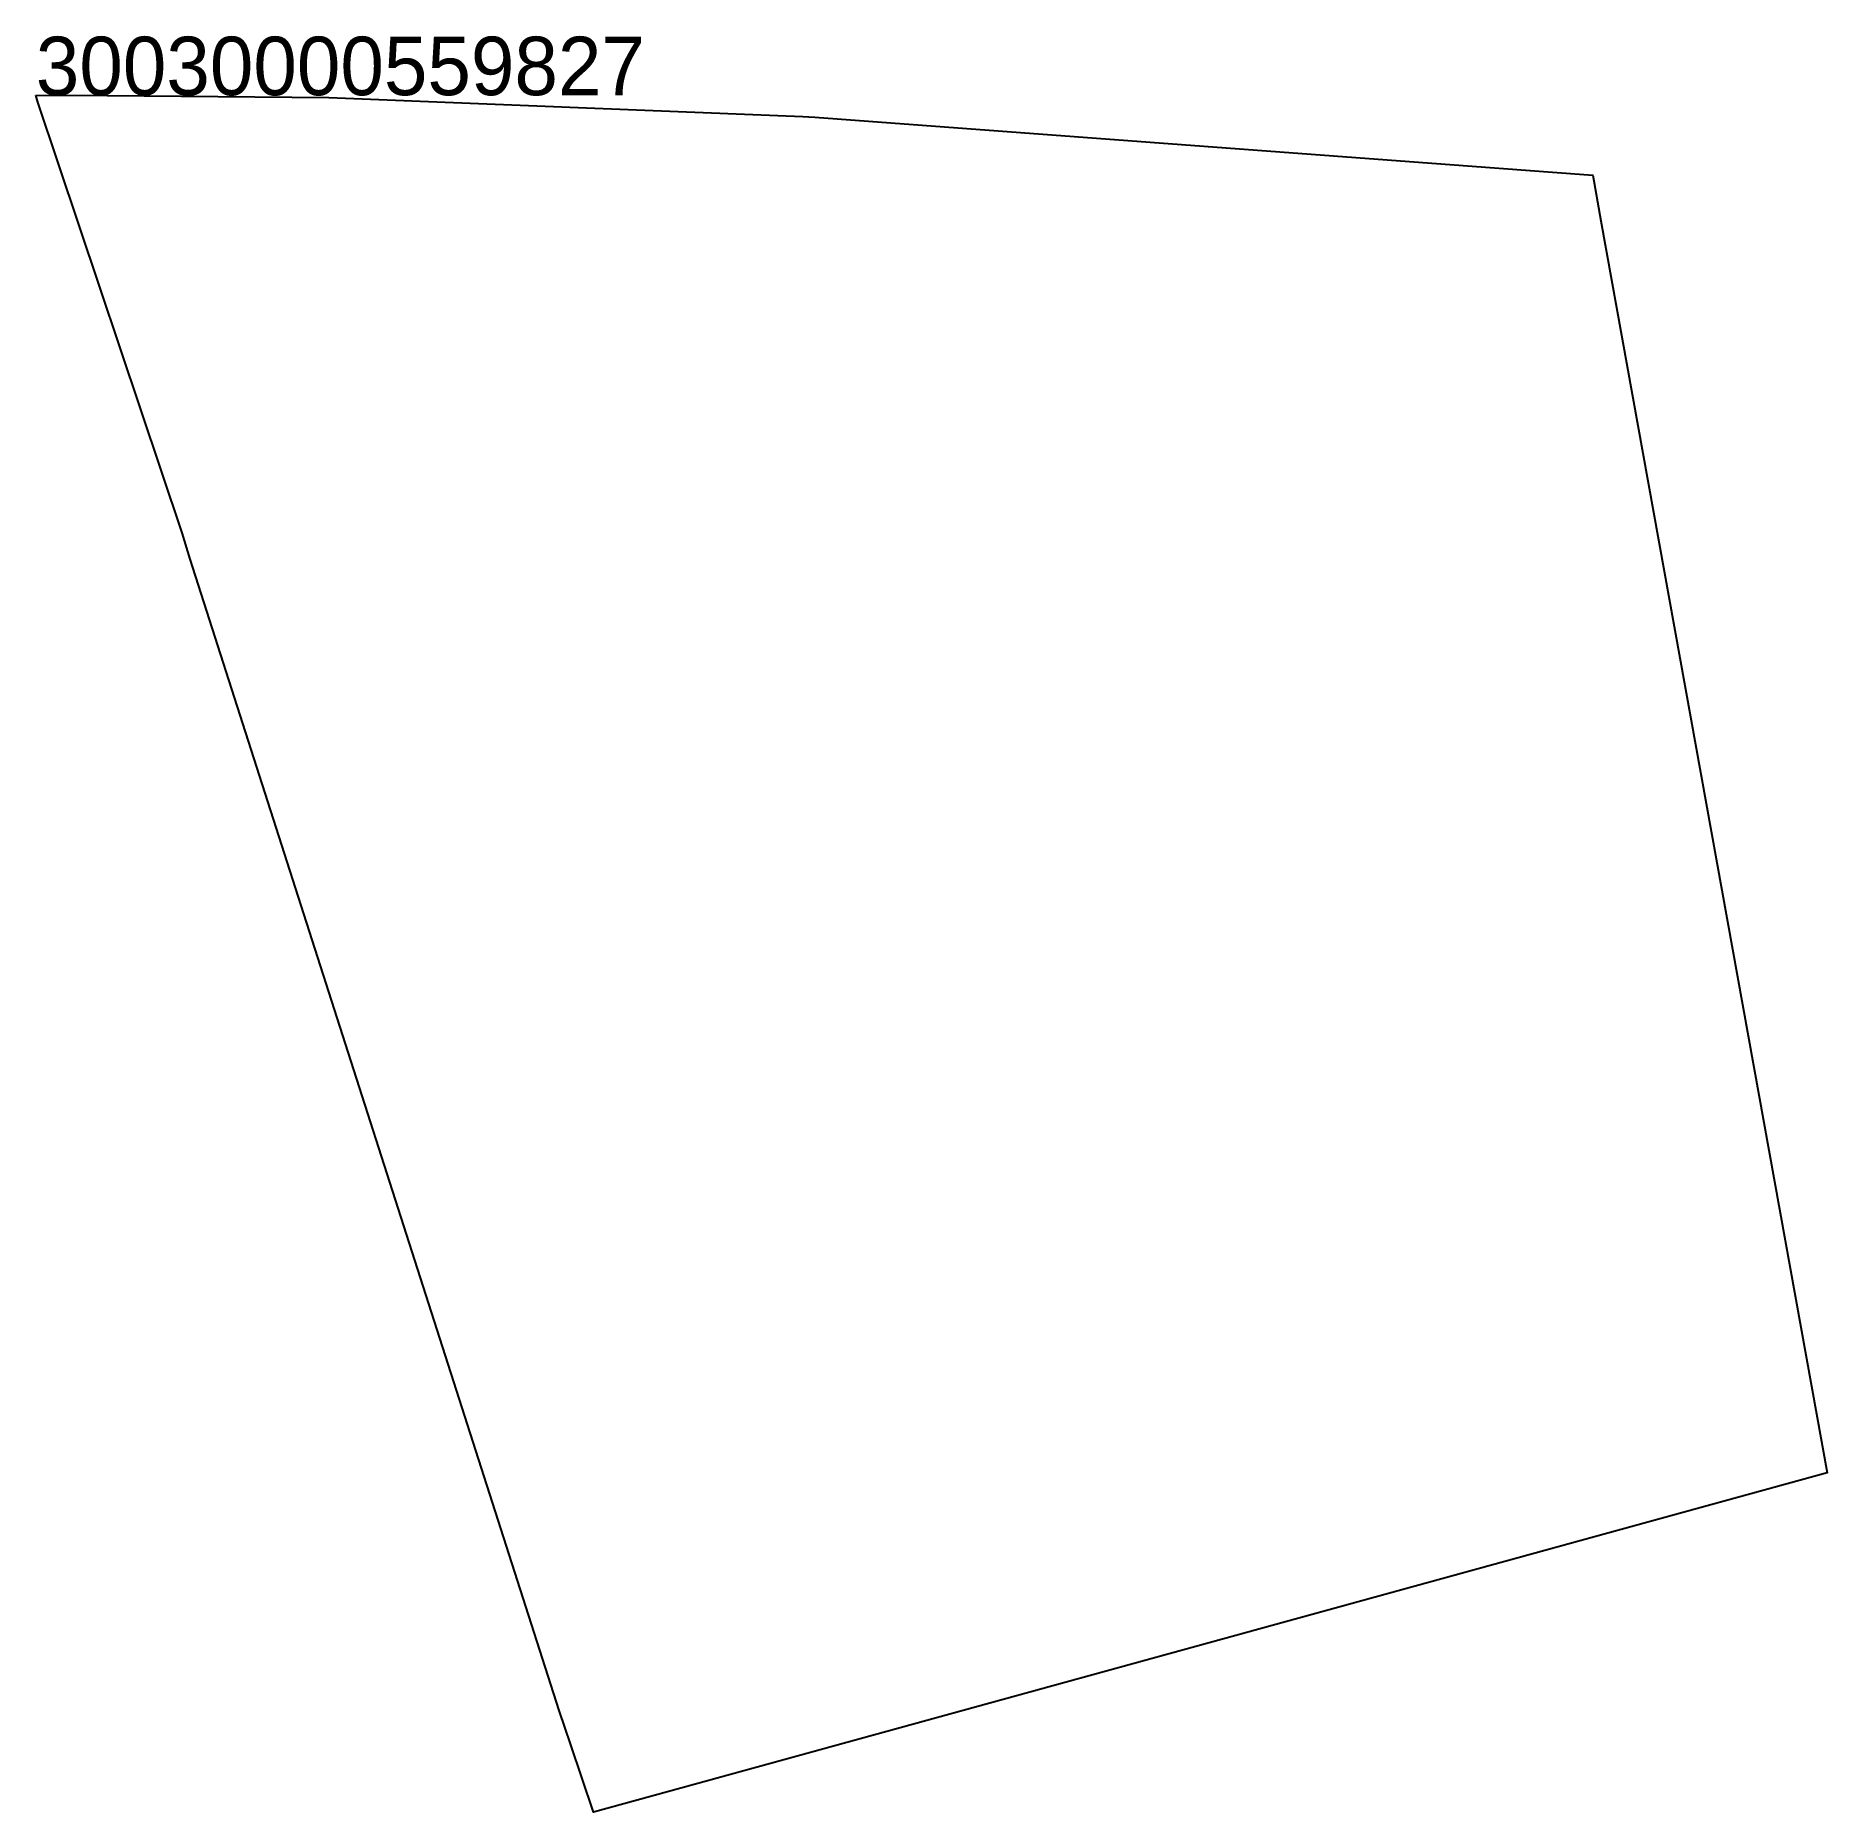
# Model space of a CAD drawing. Header units: metres. Extents: x 668358.5 to 668404.4, y 4206649.5 to 4206695.1.
import ezdxf

# ---------------------------------------------------------------- set-up
doc = ezdxf.new("R2010")
doc.units = ezdxf.units.M
doc.layers.add('RECINTOS_GML', color=1, linetype='Continuous')

msp = doc.modelspace()

# ---------------------------------------------------------------- linework, layer by layer
at = {"layer": 'RECINTOS_GML', "lineweight": 25}
msp.add_lwpolyline([(668358.48, 4206693.58), (668360.31, 4206693.57), (668365.99, 4206693.52), (668378.15, 4206693.03), (668378.45, 4206693.02), (668398.4, 4206691.53), (668398.61, 4206690.36), (668404.41, 4206658.25), (668374.68, 4206650.07), (668372.78, 4206649.55), (668372.2, 4206651.28), (668371.9, 4206652.16), (668362.44, 4206681.68), (668362.23, 4206682.36), (668358.53, 4206693.4), (668358.48, 4206693.58)], close=True, dxfattribs=at)

# ---------------------------------------------------------------- texts
at = {"layer": 'RECINTOS_GML'}
msp.add_text('30030000559827', height=1.5, dxfattribs=at).set_placement((668358.48, 4206693.58))

doc.saveas('drawing.dxf')
